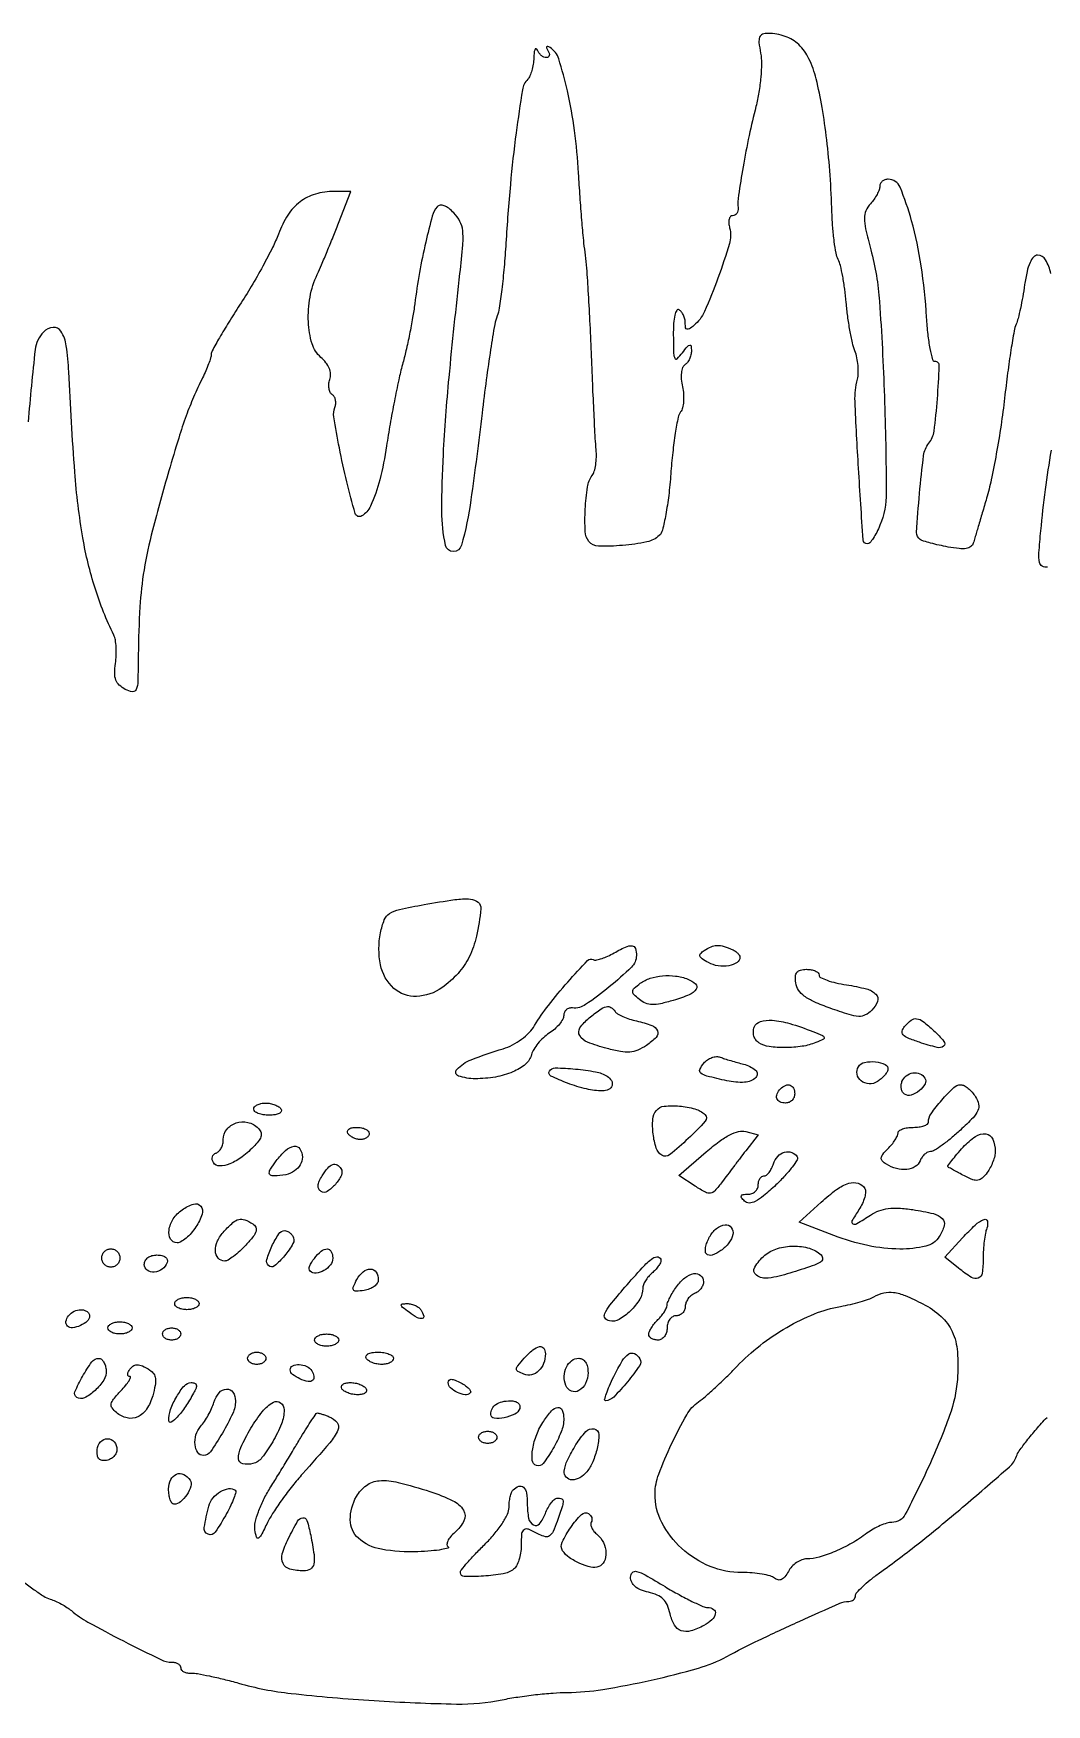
# Model space of a CAD drawing. Extents: x 0 to 1938, y 0 to 2000.
# Drawn here: x 1604.8 to 1771.4, y 571 to 846 of the extents above; entities that cross this region are included whole.
import ezdxf

# ---------------------------------------------------------------- set-up
doc = ezdxf.new("R2010")
doc.units = 0

msp = doc.modelspace()

# ---------------------------------------------------------------- linework, layer by layer
for points in [[(1772.142948, 806.485839, 0.075829), (1771.264672, 808.749154, 0.268504), (1769.967271, 809.5, 0.21482), (1769.292402, 809.196021, 0.077524), (1768.711637, 808.289231, 0.049154), (1768.22172, 806.794229, 0.019094), (1767.830936, 804.64991, -0.008639), (1767.513058, 802.672072, -0.009091), (1767.1318, 800.739873, -0.008794), (1766.743711, 799.086743, -0.039831), (1766.425133, 798.14991, 0.058769), (1766.091441, 797.03172, 0.004414), (1765.573655, 793.898507, 0.006053), (1765.032835, 790.138198, 0.004564), (1764.526354, 785.993943, -0.008877), (1763.941975, 781.532233, -0.007398), (1763.166959, 776.813319, -0.00748), (1762.328941, 772.514738, -0.020084), (1761.56513, 769.493943, -0.000049), (1760.855953, 767.099295, -0.00006), (1760.192678, 764.861423, -0.00005), (1759.634575, 762.979914, -0.000429), (1759.384767, 762.14069, -0.162242), (1758.97181, 761.552166, -0.120394), (1758.234306, 761.242416, -0.066788), (1757.056161, 761.213411, -0.019173), (1755.247055, 761.481475, -0.008631), (1753.756112, 761.78791, -0.010299), (1752.362474, 762.129795, -0.009178), (1751.203265, 762.462528, -0.064012), (1750.667636, 762.705412, -0.276422), (1750.053144, 763.891973, -0.006703), (1750.534512, 770.303849, -0.009681), (1751.207088, 776.524591, -0.138598), (1752.071399, 778.554695, 0.137888), (1752.926832, 780.5562, 0.013357), (1753.475498, 785.857104, 0.009079), (1753.791878, 791.280781, 0.426011), (1753.100945, 792, -0.343068), (1752.708917, 792.304865, -0.014624), (1752.301604, 794.129688, -0.019797), (1751.945957, 796.47062, -0.012158), (1751.703909, 799.25, 0.021269), (1750.805296, 807.769897, 0.030902), (1749.234376, 815.161971, 0.030535), (1747.323062, 820.701631, 0.303186), (1745.37868, 822, 0.083602), (1744.852161, 821.911344, 0.092916), (1744.404987, 821.655943, 0.100545), (1744.105956, 821.275496, 0.116962), (1744, 820.828741, -0.091066), (1743.89611, 820.26306, -0.031787), (1743.552099, 819.506614, -0.030324), (1743.058762, 818.70376, -0.030994), (1742.47523, 817.972629, 0.078037), (1741.715095, 816.811925, 0.107936), (1741.457635, 815.598101, 0.055336), (1741.663321, 813.841927, 0.008315), (1742.520938, 810.393889, -0.047557), (1743.944924, 801.861433, -0.009259), (1744.753641, 786.265428, -0.006548), (1745.073729, 770.418024, -0.100284), (1744.03026, 765.073053, -0.020197), (1743.485998, 763.895925, -0.028762), (1742.90274, 762.902709, -0.028273), (1742.35462, 762.174199, -0.220796), (1741.979373, 762, -0.394471), (1741.261832, 762.67042, -0.00163), (1740.500215, 774.441108, -0.004557), (1739.924953, 785.442963, -0.074865), (1740.314825, 789.095891, 0.056382), (1740.458176, 790.090572, 0.029724), (1740.422015, 791.33955, 0.029157), (1740.231461, 792.629396, 0.039609), (1739.901677, 793.75861, -0.035249), (1739.498175, 795.096833, -0.01117), (1739.083601, 797.141542, -0.011091), (1738.721884, 799.448582, -0.012114), (1738.474955, 801.702598, 0.011801), (1738.236214, 803.894538, 0.012773), (1737.899102, 806.015353, 0.012343), (1737.519701, 807.814216, 0.058574), (1737.159871, 808.801309, -0.070437), (1736.817072, 809.815532, -0.013081), (1736.504435, 811.76351, -0.01379), (1736.259551, 814.078346, -0.012197), (1736.13005, 816.5, 0.01017), (1735.825316, 822.66731, 0.01199), (1735.278547, 828.486203, 0.012918), (1734.508519, 833.815255, 0.01836), (1733.529318, 838.5, 0.050139), (1732.34274, 841.823069, 0.092412), (1730.663427, 844.138647, 0.105859), (1728.437761, 845.497433, 0.082501), (1725.638709, 845.985258, 0.081822), (1724.705231, 845.839055, 0.225492), (1724.235688, 845.390801, 0.12016), (1724.123781, 844.506305, 0.018033), (1724.392138, 842.723263, -0.049553), (1724.533814, 841.087981, -0.018894), (1724.418498, 838.801296, -0.018492), (1724.104963, 836.309103, -0.02157), (1723.618652, 833.973263, 0.010216), (1722.505451, 829.174949, 0.008398), (1721.508489, 824.011647, 0.006584), (1720.75337, 819.355445, 0.056464), (1720.68007, 817.25, -0.079519), (1720.641456, 816.772536, -0.097488), (1720.453705, 816.367188, -0.109856), (1720.147938, 816.096928, -0.126925), (1719.772258, 816, 0.223448), (1719.431716, 815.839815, 0.114948), (1719.21674, 815.408689, 0.077119), (1719.164757, 814.758094, 0.045425), (1719.293142, 813.987025, -0.137072), (1719.249941, 811.395461, -0.015341), (1717.377554, 805.741459, -0.016363), (1715.153967, 800.225577, -0.116055), (1713.426543, 797.939036, -0.023957), (1712.680411, 797.377897, -0.21757), (1712.288796, 797.311297, -0.296359), (1712.059793, 797.564853, -0.039605), (1712, 798.318538, 0.057414), (1711.92582, 798.962414, 0.050147), (1711.70625, 799.604257, 0.052865), (1711.382983, 800.149148, 0.094312), (1711, 800.5, 0.410319), (1710.592331, 800.406623, 0.085168), (1710.277869, 799.656507, 0.042671), (1710.080827, 798.27572, 0.015769), (1710.031803, 796.309017, 0.004611), (1710.079052, 793.325402, 0.114711), (1710.28383, 792.534912, 0.503267), (1710.680267, 792.472408, 0.036791), (1711.531803, 793.44113, -0.00956), (1712.363755, 794.498431, -0.171027), (1712.727774, 794.719726, -0.436863), (1712.946679, 794.564665, -0.032697), (1713, 793.750147, -0.058155), (1712.921477, 793.077314, -0.050354), (1712.689052, 792.405291, -0.052961), (1712.34683, 791.833634, -0.093262), (1711.941454, 791.463817, 0.168091), (1711.565151, 791.002409, 0.059385), (1711.365884, 790.160681, 0.048785), (1711.348184, 789.077032, 0.033773), (1711.529906, 787.86384, -0.035757), (1711.707192, 786.647371, -0.036657), (1711.707136, 785.428242, -0.039254), (1711.546346, 784.37714, -0.109649), (1711.224695, 783.709041, 0.119113), (1710.819434, 782.825414, 0.009016), (1710.358203, 780.214799, 0.012023), (1709.934451, 777.042537, 0.008852), (1709.61208, 773.511551, -0.011638), (1709.26929, 769.974663, -0.016039), (1708.78612, 766.819755, -0.012968), (1708.241116, 764.262482, -0.146991), (1707.725837, 763.378599, -0.138032), (1705.693122, 762.328679, -0.02898), (1701.693257, 761.746664, -0.025815), (1697.700013, 761.607116, -0.226497), (1696.158634, 762.37495, -0.155781), (1695.535038, 764.061915, -0.023458), (1695.542, 767.713232, -0.024908), (1695.903219, 771.364113, -0.123909), (1696.689971, 773.251282, 0.09099), (1697.029521, 773.936504, 0.031888), (1697.264725, 775.014439, 0.030414), (1697.37745, 776.25985, 0.03113), (1697.336782, 777.5, -0.010268), (1697.199015, 779.346139, -0.001226), (1696.988121, 783.4375, -0.001461), (1696.763553, 788.30259, -0.0012), (1696.551362, 793.5, 0.00276), (1696.321325, 798.73383, 0.003206), (1696.043123, 803.709375, 0.002854), (1695.756695, 807.916481, 0.019101), (1695.522607, 810, -0.013794), (1695.283886, 811.939091, -0.003077), (1694.988148, 815.2625, -0.003192), (1694.694635, 819.106248, -0.003079), (1694.446384, 823, 0.018774), (1693.777879, 830.011673, 0.022719), (1692.607611, 836.515603, 0.019636), (1691.184678, 841.806462, 0.180738), (1689.753003, 843.652652, 0.039784), (1689.36095, 843.853803, 0.352295), (1689.186921, 843.803211, 0.267191), (1689.168345, 843.593302, 0.029923), (1689.404508, 843.154508, -0.062426), (1689.606726, 842.712281, -0.13264), (1689.621829, 842.339137, -0.191612), (1689.453922, 842.094717, -0.148641), (1689.14235, 842, -0.111184), (1688.731748, 842.092448, -0.064692), (1688.30511, 842.367188, -0.05974), (1687.927857, 842.772034, -0.061896), (1687.662281, 843.25, 0.192985), (1687.466986, 843.453506, 0.415068), (1687.282867, 843.38375, 0.07919), (1687.141136, 842.858871, 0.018686), (1687.078947, 841.95, -0.031574), (1686.980259, 840.904085, -0.030799), (1686.750338, 839.87, -0.032322), (1686.43404, 838.98981, -0.091389), (1686.071139, 838.45, 0.155525), (1685.199662, 836.715392, 0.006202), (1684.167862, 829.629052, 0.010468), (1683.217809, 821.124385, 0.007309), (1682.48789, 811.5, -0.006498), (1682.192863, 807.524384, -0.008162), (1681.811598, 803.85, -0.006723), (1681.401434, 800.788069, -0.061978), (1681.044384, 799.5, 0.056602), (1680.646313, 798.121496, 0.003621), (1679.973762, 793.975, 0.005265), (1679.258511, 789.00826, 0.003893), (1678.568002, 783.5, -0.005732), (1676.729254, 769.256924, -0.032405), (1675.173579, 761.761293, -0.3344), (1673.837294, 760.732838, -0.355868), (1672.561961, 761.75, -0.053427), (1671.954926, 767.401337, -0.013284), (1672.200009, 776.713016, -0.010633), (1673.140331, 789.371874, -0.004365), (1674.93054, 806.5, 0.006699), (1675.400968, 811.213593, 0.046585), (1675.384699, 813.528729, 0.093368), (1674.933513, 815.061203, 0.074898), (1673.929787, 816.461111, 0.03677), (1673.086145, 817.209641, 0.075601), (1672.313632, 817.632981, 0.114878), (1671.670926, 817.711549, 0.190297), (1671.193625, 817.461111, 0.111718), (1670.384021, 815.939512, 0.009624), (1669.299837, 811.643625, 0.012957), (1668.272945, 806.630713, 0.012418), (1667.490655, 801.5, -0.011496), (1667.147942, 799.224132, -0.006623), (1666.636176, 796.5, -0.006614), (1666.049533, 793.776683, -0.010991), (1665.474546, 791.5, 0.013715), (1664.858701, 789.004359, 0.005276), (1664.135554, 785.508044, 0.005219), (1663.430315, 781.69669, 0.006406), (1662.854653, 778.12313, -0.025104), (1661.741263, 772.547657, -0.046653), (1660.202446, 768.204907, -0.142913), (1658.79551, 766.593246, -0.498847), (1657.70242, 767, -0.01331), (1656.300328, 772.218226, -0.011361), (1655.095278, 777.785802, -0.006633), (1654.181833, 782.887595, -0.13336), (1654.339903, 784.443388, 0.068414), (1654.48415, 785.060029, 0.073058), (1654.451537, 785.678513, 0.081305), (1654.25324, 786.204074, 0.124177), (1653.915649, 786.552132, -0.143277), (1653.578409, 786.927, -0.072283), (1653.386622, 787.539023, -0.06245), (1653.360876, 788.282373, -0.054357), (1653.514753, 789.046483, 0.091087), (1653.630181, 789.960228, 0.081545), (1653.422612, 790.893958, 0.071432), (1652.890986, 791.813702, 0.049034), (1652.055431, 792.684567, -0.144966), (1650.596303, 794.937269, -0.0608), (1649.995605, 798.53592, -0.05601), (1650.272931, 802.610733, -0.063232), (1651.454518, 806.348871, 0.007066), (1652.152884, 807.919808, 0.00273), (1653.078345, 810.116543, 0.002703), (1654.055829, 812.509099, 0.003336), (1654.939926, 814.75), (1656.970816, 820), (1654.235408, 819.985258, 0.068621), (1651.142869, 819.54183, 0.093561), (1648.632536, 818.279204, 0.087335), (1646.636385, 816.110397, 0.052597), (1645.065589, 812.976602, -0.02581), (1644.095045, 810.750598, -0.009194), (1642.489244, 807.674771, -0.009095), (1640.600128, 804.35788, -0.010604), (1638.682661, 801.279819, 0.005774), (1636.888519, 798.460774, 0.008374), (1635.375532, 795.928039, 0.004813), (1634.163809, 793.772471, 0.126287), (1634, 793.134257, -0.07529), (1633.917674, 792.59063, -0.013465), (1633.586548, 791.616038, -0.014274), (1633.131345, 790.486202, -0.012459), (1632.592502, 789.33104, 0.012786), (1631.108935, 786.145155, 0.015679), (1629.894645, 783.095077, 0.012066), (1628.65598, 779.39938, 0.004158), (1627.039145, 774, 0.006889), (1624.351899, 764.246919, 0.022629), (1622.960774, 757.714722, 0.02648), (1622.279742, 751.639436, 0.012399), (1622.011532, 743.728209, -0.004419), (1621.933489, 739.376645, -0.08374), (1621.671958, 738.04453, -0.350656), (1621.058796, 737.68087, -0.088279), (1619.87453, 738.06715, -0.0646), (1618.88374, 738.775108, -0.115274), (1618.327824, 739.602119, -0.094121), (1618.132438, 740.709783, -0.033171), (1618.260931, 742.32448, 0.026513), (1618.383277, 743.640296, 0.024795), (1618.369926, 744.991638, 0.025615), (1618.236857, 746.189037, 0.073188), (1617.983461, 746.98554, -0.036909), (1614.90023, 754.697271, -0.034311), (1612.894039, 762.968188, -0.023745), (1611.567164, 773.800195, -0.007239), (1610.577552, 790.292972, 0.024385), (1610.171333, 794.591816, 0.105715), (1609.289095, 796.981793, 0.284761), (1608.00397, 797.605257, 0.172236), (1606.425147, 796.853718, 0.170614), (1605.039697, 793.966663, 0.006671), (1603.892518, 782.067336, 0.012835)], [(1771.563269, 758.165267, -0.1837), (1770.723872, 758.306658, -0.219371), (1770.269256, 758.958962, -0.061874), (1770.186674, 760.51039, -0.006395), (1770.491468, 764.165267, -0.008583), (1771.259465, 770.923253, -0.009619), (1772.235129, 777.398095, -0.00786)], [(1603.146649, 591.256735, 0.015803), (1604.897511, 589.906613, 0.015583), (1606.472952, 588.842351, 0.066961), (1607.5, 588.372282, -0.030504), (1608.375028, 588.046413, -0.01929), (1609.353125, 587.566602, -0.019362), (1610.281143, 587.018666, -0.033496), (1611, 586.484513, 0.050664), (1613.724238, 584.601621, 0.007654), (1619.586556, 581.488108, 0.004882), (1625.70315, 578.433614, 0.113834), (1627.583053, 578, -0.064365), (1628.124774, 577.929974, -0.082078), (1628.583772, 577.724506, -0.098738), (1628.890844, 577.419806, -0.149202), (1629, 577.062149, 0.183806), (1629.134276, 576.709222, 0.095333), (1629.514062, 576.418346, 0.073373), (1630.080367, 576.232549, 0.0517), (1630.75, 576.187462, -0.052861), (1631.76929, 576.116459, -0.008294), (1633.748438, 575.732222, -0.00914), (1636.07453, 575.195861, -0.007861), (1638.5, 574.549012, 0.041589), (1647.134912, 572.859538, 0.011772), (1660.79279, 571.674591, 0.01097), (1674.356816, 571.11732, 0.055759), (1681.872941, 571.812883, -0.013634), (1684.433453, 572.269345, -0.009132), (1687.383145, 572.657642, -0.009199), (1690.256763, 572.929215, -0.017863), (1692.560195, 573.021642, 0.039101), (1698.410595, 573.505659, 0.015101), (1706.409496, 575.051539, 0.01446), (1714.148887, 577.027947, 0.053588), (1718.809454, 578.922042, -0.011263), (1724.075421, 581.600738, -0.005931), (1730.727895, 584.70161, -0.002327), (1737.420583, 587.687688, -0.104127), (1738.903999, 588, 0.083864), (1739.322557, 588.070701, 0.093027), (1739.67805, 588.274334, 0.100522), (1739.915777, 588.57768, 0.116609), (1740, 588.933903, -0.187434), (1740.197022, 589.441016, -0.017308), (1741.157977, 590.420701, -0.020437), (1742.432031, 591.53716, -0.014599), (1743.94205, 592.683903, 0.013307), (1750.51936, 597.652113, 0.007978), (1758.074431, 603.881095, 0.003334), (1765.333305, 610.147023, 0.133822), (1766.485158, 611.882498, -0.075881), (1766.940559, 612.776001, -0.010767), (1768.182379, 614.428782, -0.012055), (1769.752278, 616.330891, -0.010007), (1771.510493, 618.279313, 0.007981)]]:
    msp.add_lwpolyline(points, format="xyb")
for points in [[(1678.358943, 701.961685, -0.030329), (1677.646232, 697.454946, -0.060127), (1676.449579, 694.045981, -0.069145), (1674.610531, 691.333318, -0.054598), (1671.960174, 688.971641, -0.14504), (1667.784943, 687.538232, -0.195866), (1664.065687, 688.871481, -0.161899), (1661.858876, 692.736993, -0.099707), (1661.864301, 698.025497, -0.043573), (1662.482276, 700.120245, -0.157205), (1663.352612, 701.183787, -0.090315), (1664.95751, 701.849077, -0.009109), (1669.033918, 702.65258, -0.008546), (1674.074286, 703.462404, -0.054095), (1676.667224, 703.550934, -0.159606), (1677.926529, 703.032557, -0.244706)], [(1703.962144, 694.25, -0.196933), (1703.137898, 692.356263, -0.021255), (1699.502572, 689.110243, -0.022059), (1695.599698, 686.190587, -0.175148), (1693.45144, 685.638889, 0.094128), (1692.897519, 685.587615, 0.105835), (1692.426361, 685.335765, 0.109848), (1692.111782, 684.922129, 0.108266), (1692, 684.411942, -0.128141), (1691.83493, 683.778423, -0.043698), (1691.296308, 682.986244, -0.04003), (1690.521128, 682.177938, -0.036581), (1689.604453, 681.476483, 0.041019), (1688.650215, 680.732784, 0.033975), (1687.763466, 679.797654, 0.035246), (1687.066306, 678.82207, 0.073688), (1686.701221, 677.965471, -0.155676), (1685.704674, 676.392261, -0.073359), (1683.633115, 675.119848, -0.059344), (1680.775123, 674.280003, -0.04184), (1677.4349, 674, -0.080326), (1674.697858, 674.442568, -0.546491), (1674.421346, 675.525979, -0.113233), (1676.781066, 677.122706, -0.018455), (1682.039085, 678.938272, 0.046607), (1683.557009, 679.559948, 0.038571), (1685.038907, 680.486894, 0.039556), (1686.314765, 681.594987, 0.059905), (1687.21161, 682.757944, -0.030953), (1689.474097, 686.071139, -0.016434), (1692.65361, 689.893154, -0.007512), (1695.936451, 693.475659, -0.355867), (1696.84655, 693.594837, 0.183002), (1697.259423, 693.514759, 0.030823), (1698.056463, 693.703104, 0.03022), (1699.010397, 694.055753, 0.022758), (1700.012549, 694.552301, -0.01508), (1702.186206, 695.671185, -0.131146), (1703.245308, 695.868743, -0.307621), (1703.796561, 695.429079, -0.08075)], [(1719.418213, 695.393011, -0.040412), (1720.023499, 695.102721, -0.048552), (1720.53535, 694.733431, -0.055768), (1720.888479, 694.344626, -0.157772), (1721, 694, -0.255104), (1720.514805, 693.110911, -0.100996), (1719.173997, 692.590274, -0.079624), (1717.417456, 692.57243, -0.085871), (1715.792458, 693.111073, -0.022564), (1714.761779, 693.724022, -0.166416), (1714.416243, 694.169838, -0.279712), (1714.50967, 694.595739, -0.061281), (1715.1149, 695.092174, -0.032379), (1716.247111, 695.710436, -0.091576), (1717.115727, 695.934487, -0.084427), (1718.047799, 695.84223, -0.024829)], [(1712.418213, 690.393011, -0.097739), (1713.687312, 689.59511, -0.368686), (1713.781049, 688.732364, -0.146614), (1712.659818, 687.82303, -0.024798), (1710.031732, 686.891361, -0.01753), (1707.917901, 686.337989, -0.062357), (1706.527162, 686.20346, -0.09245), (1705.454056, 686.434987, -0.074098), (1704.441433, 687.048607, -0.025617), (1703.539469, 687.878731, -0.212027), (1703.349081, 688.387996, -0.199869), (1703.593973, 688.889006, -0.022564), (1704.60083, 689.697387, -0.080068), (1706.228909, 690.527627, -0.055815), (1708.25374, 690.938641, -0.053755), (1710.407156, 690.898461, -0.060159)], [(1734, 691.061273, 0.284648), (1734.250085, 690.657578, 0.029449), (1735.325487, 690.199528, 0.029628), (1736.783129, 689.773199, 0.019116), (1738.512297, 689.445885, -0.025068), (1741.802044, 688.782527, -0.135466), (1743.370579, 687.887785, -0.291749), (1743.624599, 686.726611, -0.108681), (1742.683805, 685.255234, -0.080815), (1741.617378, 684.48725, -0.129304), (1740.525196, 684.259412, -0.064414), (1738.957524, 684.544961, -0.008911), (1735.815481, 685.609421, -0.01737), (1733.204672, 686.649799, -0.055232), (1731.58076, 687.588867, -0.08686), (1730.630231, 688.583225, -0.112468), (1730.180449, 689.758226, -0.046887), (1730.128087, 690.850908, -0.155484), (1730.374791, 691.517797, -0.170004), (1730.944487, 691.883912, -0.058668), (1731.930449, 692, -0.043414), (1732.722714, 691.931079, -0.063155), (1733.392069, 691.724249, -0.082821), (1733.845221, 691.420117, -0.206469)], [(1700.452451, 685.076937, 0.122631), (1700.860753, 684.678493, 0.027721), (1701.729868, 684.232948, 0.027117), (1702.818483, 683.818135, 0.023413), (1704, 683.5, -0.033683), (1706.491327, 682.77404, -0.212549), (1707.41836, 681.875579, -0.295095), (1707.211105, 680.807808, -0.056344), (1705.614576, 679.483116, -0.045267), (1704.169721, 678.713249, -0.08008), (1702.860744, 678.393922, -0.064708), (1701.334092, 678.469975, -0.021008), (1699.124933, 678.966359, -0.0256), (1695.899469, 680.014603, -0.170277), (1694.628767, 681.090847, -0.291616), (1694.675203, 682.353922, -0.068044), (1696.173717, 683.994668, -0.017084), (1697.921848, 685.35317, -0.094964), (1698.993983, 685.854125, -0.198349), (1699.776507, 685.740761, -0.12102)], [(1733, 681.762464, -0.0073), (1734.583532, 681.113142, -0.22794), (1734.8548, 680.803126, -0.363977), (1734.716201, 680.498935, -0.014053), (1733.5, 679.960152, -0.059868), (1731.223578, 679.331788, -0.036231), (1728.432213, 679.115581, -0.036048), (1725.797007, 679.292916, -0.106706), (1724.104283, 679.914388, -0.094914), (1723.602423, 680.385429, -0.085953), (1723.288644, 681.024654, -0.082992), (1723.201434, 681.75262, -0.08018), (1723.353457, 682.478712, -0.233829), (1724.361138, 683.408066, -0.090166), (1726.304928, 683.614359, -0.054242), (1729.171738, 683.085308, -0.020921)], [(1752.877554, 681.899449, -0.029277), (1754.556049, 680.141336, -0.421082), (1754.483327, 679.364968, -0.237054), (1753.442534, 679.137913, -0.017014), (1750.521408, 679.992935, -0.015682), (1748.642813, 680.678965, -0.10909), (1747.839592, 681.227086, -0.257638), (1747.6857, 681.828896, -0.110134), (1748.076851, 682.592599, -0.054993), (1749.160766, 683.639853, -0.203157), (1750.06158, 683.877043, -0.133063), (1751.107105, 683.425151, -0.019374)], [(1721.592901, 676.387327, -0.110183), (1723.554152, 675.402436, -0.444873), (1723.611812, 674.220978, -0.185864), (1721.764271, 673.407274, -0.066504), (1718.846452, 673.65731, -0.005894), (1715.550977, 674.429216, -0.102897), (1714.563893, 674.90232, -0.34674), (1714.405292, 675.52025, -0.069218), (1715.04759, 676.557342, -0.067688), (1715.641245, 677.10257, -0.064825), (1716.367383, 677.479005, -0.069708), (1717.110396, 677.637065, -0.109642), (1717.753115, 677.541244, 0.013413), (1718.468846, 677.2884, 0.005207), (1719.472035, 676.9755, 0.00515), (1720.56634, 676.658895, 0.006356)], [(1745.327221, 675.5, -0.098547), (1745.153039, 675.047634, -0.03816), (1744.749972, 674.506602, -0.035925), (1744.210501, 673.970356, -0.036975), (1743.604744, 673.522476, -0.153068), (1742.247358, 673.16288, -0.156225), (1740.940277, 673.647056, -0.177612), (1740.263567, 674.739638, -0.191427), (1740.481492, 675.970053, -0.206161), (1741.50735, 676.687956, -0.07531), (1743.314654, 676.784983, -0.087438), (1744.889274, 676.347271, -0.335923)], [(1699.154618, 674.404441, -0.122729), (1699.857468, 673.683921, -0.214625), (1699.943986, 672.870107, -0.203605), (1699.387663, 672.234065, -0.113088), (1698.36602, 672, -0.059084), (1695.760622, 672.308954, -0.030455), (1692.616304, 673.271122, -0.024428), (1689.892562, 674.444249, -0.443228), (1689.658341, 675.256201, -0.265737), (1690.618388, 675.77788, -0.016936), (1693.935422, 675.593312, -0.023331), (1697.249199, 675.139472, -0.092969)], [(1751.429973, 674.113307, -0.273656), (1751.448739, 673.143215, -0.095886), (1750.507844, 672.039824, -0.089477), (1749.169283, 671.317139, -0.221035), (1748.087479, 671.445935, -0.121994), (1747.748018, 671.792922, -0.081488), (1747.54661, 672.313696, -0.073672), (1747.510318, 672.924636, -0.069778), (1747.650663, 673.532025, -0.136235), (1748.349383, 674.475967, -0.12824), (1749.450849, 674.951686, -0.135562), (1750.597462, 674.817067, -0.159039)], [(1730, 671.5, -0.099038), (1729.885486, 670.927543, -0.097945), (1729.559375, 670.440625, -0.097945), (1729.072457, 670.114514, -0.099038), (1728.5, 670, -0.103678), (1727.569797, 670.19498, -0.206496), (1727.066255, 670.735179, -0.193059), (1727.095775, 671.503522, -0.091649), (1727.666667, 672.333333, -0.091649), (1728.496478, 672.904225, -0.193059), (1729.264821, 672.933745, -0.206496), (1729.80502, 672.430203, -0.103678)], [(1759.759497, 671.013498, -0.083739), (1760.260284, 669.799204, -0.164969), (1760.154267, 668.772784, -0.085564), (1759.340273, 667.584577, -0.012618), (1757.250044, 665.540556, -0.013694), (1755.730407, 664.20342, -0.01787), (1754.265816, 663.070309, -0.015601), (1753.001092, 662.220675, -0.13498), (1752.356989, 662.027058, 0.112239), (1751.877114, 661.90595, 0.064011), (1751.380653, 661.567323, 0.058955), (1750.943621, 661.075596, 0.060673), (1750.638374, 660.5, -0.16765), (1749.828435, 659.535707, -0.109601), (1748.437565, 659.072263, -0.090618), (1746.740027, 659.203981, -0.076691), (1745.087821, 659.924562, -0.056778), (1744.412533, 660.468165, -0.222852), (1744.238295, 660.959099, -0.150083), (1744.481475, 661.541671, -0.023009), (1745.337821, 662.480678, 0.025464), (1745.974026, 663.18521, 0.02829), (1746.511735, 663.92736, 0.029314), (1746.892496, 664.605167, 0.11379), (1747, 665.071429, -0.238188), (1747.179809, 665.427466, -0.070073), (1747.734375, 665.727232, -0.053641), (1748.542488, 665.93225, -0.035334), (1749.5, 666, 0.032862), (1750.457645, 666.063008, 0.050482), (1751.265625, 666.254135, 0.065269), (1751.823476, 666.532965, 0.249208), (1752, 666.865141, -0.155028), (1752.43698, 668.240624, -0.025076), (1754.192355, 670.47755, -0.023603), (1756.151715, 672.527949, -0.192553), (1757.332033, 673, -0.125753), (1757.874732, 672.861315, -0.046394), (1758.534686, 672.416465, -0.042326), (1759.197107, 671.773586, -0.0394)], [(1645.5, 669, -0.253782), (1645.521766, 668.615199, -0.1651), (1645.205217, 668.287316, -0.083483), (1644.520664, 668.068671, -0.035659), (1643.559017, 668, -0.037227), (1642.579009, 668.073066, -0.055981), (1641.751711, 668.29375, -0.073461), (1641.186221, 668.616918, -0.230178), (1641, 669, -0.186414), (1641.147465, 669.381787, -0.089706), (1641.570164, 669.70625, -0.069539), (1642.198222, 669.926216, -0.049547), (1642.940983, 670, -0.046881), (1643.729296, 669.925923, -0.046318), (1644.49335, 669.70625, -0.050262), (1645.123976, 669.383556, -0.111412)], [(1715.239684, 668.104963, -0.411036), (1715.288192, 667.010267, -0.020013), (1712.487234, 664.154486, -0.019818), (1709.428845, 661.496663, -0.317403), (1708.133638, 661.417407, -0.178381), (1707.222657, 662.581135, -0.047947), (1706.713001, 664.911611, -0.04821), (1706.65717, 667.324343, -0.155704), (1707.248, 668.794458, -0.197781), (1708.534298, 669.479247, -0.04622), (1711.028232, 669.494988, -0.04717), (1713.592731, 669.027444, -0.118536)], [(1641.723706, 665.876294, -0.092751), (1642.153211, 665.249059, -0.152454), (1642.225048, 664.615324, -0.109394), (1641.917216, 663.902436, -0.035074), (1641.173706, 663.011904, -0.039264), (1639.098958, 661.168123, -0.063571), (1637.054496, 659.994653, -0.093266), (1635.388007, 659.642768, -0.265841), (1634.383637, 660.188279, -0.088744), (1634.191651, 660.673806, -0.117977), (1634.208368, 661.146573, -0.128628), (1634.43203, 661.531773, -0.117317), (1634.822949, 661.774316, 0.122672), (1635.27321, 662.060306, 0.068692), (1635.654241, 662.589955, 0.061917), (1635.912278, 663.269744, 0.059848), (1636, 664, -0.168792), (1636.578057, 665.663552, -0.147343), (1638.095305, 666.722525, -0.136721), (1640.038832, 666.810071, -0.140579)], [(1660, 665, -0.142666), (1659.888931, 664.61866, -0.09965), (1659.576711, 664.29375, -0.08433), (1659.109818, 664.074854, -0.067639), (1658.559017, 664, -0.061875), (1657.961978, 664.074167, -0.051278), (1657.359775, 664.29375, -0.053305), (1656.842344, 664.617164, -0.08825), (1656.5, 665, -0.202618), (1656.441401, 665.378123, -0.181468), (1656.66835, 665.70625, -0.104212), (1657.195401, 665.928459, -0.047867), (1657.940983, 666, -0.0466), (1658.729059, 665.926392, -0.066561), (1659.395164, 665.70625, -0.086673), (1659.844577, 665.381985, -0.195654)], [(1649, 661.106989, -0.130561), (1648.664852, 659.845374, -0.115586), (1647.736721, 658.84801, -0.092178), (1646.263467, 658.212323, -0.055937), (1644.371528, 658, -0.101265), (1643.735709, 658.130107, -0.337147), (1643.538066, 658.477911, -0.111973), (1643.783486, 659.13667, -0.01238), (1644.703315, 660.468575, -0.049091), (1646.250497, 662.206993, -0.150606), (1647.656601, 662.880104, -0.295596), (1648.608495, 662.446631, -0.143129)], [(1721.940201, 662.137782, 0.001025), (1721.031715, 660.949961, 0.00064), (1719.972351, 659.55527, 0.000642), (1718.931994, 658.178286, 0.001169), (1718.086221, 657.050373, -0.02028), (1716.883457, 655.567952, -0.174337), (1716.148044, 655.162929, -0.167678), (1715.308378, 655.310571, -0.018432), (1713.609687, 656.336173), (1710.96109, 658.071601), (1715.444182, 661.95169, -0.0179), (1717.585275, 663.674715, -0.041491), (1719.332426, 664.767401, -0.057881), (1720.773006, 665.310176, -0.125775), (1721.94676, 665.303672), (1723.966246, 664.775564)], [(1763, 662.068685, -0.060641), (1762.905486, 661.292257, -0.030079), (1762.609558, 660.343685, -0.029329), (1762.179693, 659.384153, -0.037905), (1761.670835, 658.564518, -0.044688), (1760.857157, 657.638079, -0.154636), (1760.148333, 657.292218, -0.129859), (1759.293371, 657.387651, -0.027791), (1757.920835, 658.008843, -0.002318), (1756.973833, 658.508145, -0.003236), (1756.131929, 658.964058, -0.001965), (1755.427566, 659.355019, -0.042061), (1755.230413, 659.488375, -0.399019), (1755.206475, 659.667725, -0.006804), (1755.853584, 660.536415, -0.013177), (1756.687809, 661.567595, -0.00788), (1757.730413, 662.750795, -0.057147), (1759.748002, 664.515193, -0.185357), (1761.44632, 664.926891, -0.264169), (1762.584988, 664.069747, -0.102606)], [(1655.352307, 659.238972, -0.253116), (1655.415884, 658.139412, -0.068292), (1654.43396, 656.622323, -0.07042), (1653.106004, 655.459063, -0.2909), (1652.087014, 655.446223, -0.138218), (1651.708444, 655.858727, -0.134466), (1651.59584, 656.412787, -0.088679), (1651.775291, 657.134453, -0.034422), (1652.261025, 658.04636, -0.035959), (1653.181971, 659.309106, -0.1258), (1653.996487, 659.88874, -0.220244), (1654.71575, 659.841661, -0.130304)], [(1730.397888, 661.16522, -0.284764), (1730.397229, 660.645621, -0.022537), (1729.582472, 659.457694, -0.025233), (1728.399327, 658.043561, -0.016288), (1726.897515, 656.52461, -0.014055), (1724.883739, 654.721031, -0.056376), (1723.511515, 653.802946, -0.114431), (1722.513226, 653.548949, -0.204447), (1721.74061, 653.85939, -0.035641), (1721.253402, 654.42149, -0.28184), (1721.222608, 654.75, -0.25353), (1721.506133, 654.951658, -0.030419), (1722.3, 655, 0.086974), (1722.949123, 655.113775, 0.094267), (1723.500625, 655.440625, 0.100188), (1723.869518, 655.927792, 0.112571), (1724, 656.5, -0.060283), (1724.069412, 657.073619, -0.079016), (1724.273955, 657.559375, -0.097128), (1724.576906, 657.884635, -0.15811), (1724.932612, 658, 0.170109), (1725.335507, 658.141156, 0.058089), (1725.777735, 658.5875, 0.0497), (1726.188321, 659.234602, 0.039709), (1726.5, 660, -0.11056), (1727.21092, 661.220167, -0.133925), (1728.33179, 661.917826, -0.159736), (1729.505724, 661.886926, -0.170141)], [(1741.527179, 655.956024, -0.159013), (1741.665495, 655.386346, -0.047931), (1741.510143, 654.497259, -0.042663), (1741.131516, 653.472899, -0.035194), (1740.563143, 652.456024, 0.014496), (1739.418336, 650.593185, 0.440029), (1739.566638, 650.125397, 0.249797), (1740.231543, 650.1619, 0.008905), (1742.468445, 651.571281, -0.056007), (1743.855838, 652.272792, -0.057596), (1745.351333, 652.640636, -0.046837), (1747.140012, 652.698806, -0.021942), (1749.445558, 652.455893, -0.019844), (1752.831562, 651.809848, -0.142166), (1754.26938, 651.004355, -0.26615), (1754.576153, 649.839272, -0.074002), (1753.79333, 648.040677, -0.198546), (1751.556871, 646.442175, -0.059335), (1747.304724, 645.972415, -0.050095), (1742.008484, 646.549893, -0.039213), (1736.460308, 648.188024), (1730.742647, 650.376048), (1734.356638, 653.688024, -0.027354), (1736.898034, 655.773274, -0.081704), (1738.897639, 656.787454, -0.148827), (1740.413978, 656.803912, -0.185223)], [(1631.478088, 649.606902, -0.034166), (1630.722283, 648.609266, -0.038479), (1629.864896, 647.765777, -0.041915), (1629.034338, 647.177179, -0.13398), (1628.38499, 647, -0.271293), (1627.329866, 647.617979, -0.166943), (1627.064102, 649.076031, -0.106477), (1627.773481, 650.945354, -0.096531), (1629.209271, 652.434025, -0.074334), (1631.118125, 653.385994, -0.311733), (1632.282091, 653.038461, -0.258441), (1632.511609, 651.705068, -0.061248)], [(1640.832178, 650.124881, -0.136565), (1641.335701, 649.567145, -0.195562), (1641.38613, 648.910594, -0.091804), (1640.909172, 648.022145, -0.017909), (1639.717508, 646.640194, -0.019325), (1638.705311, 645.629324, -0.024105), (1637.687346, 644.775557, -0.023455), (1636.785811, 644.155077, -0.139875), (1636.242318, 644, -0.214445), (1635.167173, 644.483347, -0.176618), (1634.700874, 645.663871, -0.116272), (1635.041343, 647.301763, -0.078553), (1636.112433, 648.890308, -0.022482), (1637.570792, 650.320982, -0.119315), (1638.548242, 650.846558, -0.157938), (1639.513789, 650.791032, -0.048602)], [(1647.435623, 648.104164, -0.273641), (1647.459098, 646.892402, -0.044207), (1646.064821, 644.868283, -0.047145), (1644.401174, 643.205867, -0.386248), (1643.417906, 643.251507, -0.276787), (1643.161449, 644.267871, -0.036288), (1643.991659, 646.437706, -0.036519), (1645.133917, 648.47511, -0.251833), (1646.109963, 649, -0.096246), (1646.446021, 648.934706, -0.052667), (1646.817827, 648.736848, -0.049755), (1647.166577, 648.446834, -0.056081)], [(1719.823324, 648.357183, -0.1205), (1719.189799, 646.990879, -0.067506), (1717.85751, 645.719581, -0.075929), (1716.415561, 644.976928, -0.284696), (1715.466943, 645.199723, -0.191096), (1715.300928, 645.584045, -0.051974), (1715.350608, 646.256602, -0.044734), (1715.573025, 647.069745, -0.033761), (1715.954163, 647.914354, -0.095884), (1717.111794, 649.338362, -0.146811), (1718.563168, 649.961415, -0.268222), (1719.560169, 649.527907, -0.210756)], [(1761.606989, 649.418213, 0.046719), (1761.372828, 648.582016, 0.014716), (1761.178303, 647.296975, 0.014556), (1761.044597, 645.842917, 0.015647), (1761, 644.418213, -0.033252), (1760.840339, 642.020056, -0.271942), (1760.190688, 641.189867, -0.241279), (1759.079014, 641.298884, -0.027356), (1756.965704, 642.826688), (1754.70984, 644.653376), (1757.60492, 647.807756, -0.019334), (1759.709975, 649.930457, -0.092344), (1761.143814, 650.842929, -0.470953), (1761.704457, 650.538319, -0.140723)], [(1734.337132, 645.007515, -0.22369), (1734.59002, 644.373339, -0.249967), (1734.248614, 643.817224, -0.051923), (1732.879206, 643.194876, -0.004473), (1729.21997, 642.00712, -0.039545), (1725.660562, 641.189208, -0.193474), (1723.69142, 641.661513, -0.392109), (1723.415686, 642.982401, -0.083059), (1725.089919, 644.94086, -0.102262), (1727.168849, 646.060243, -0.070844), (1729.81759, 646.45693, -0.072234), (1732.414121, 646.098936, -0.118042)], [(1619, 644.5, -0.099038), (1618.885486, 643.927543, -0.097945), (1618.559375, 643.440625, -0.097945), (1618.072457, 643.114514, -0.099038), (1617.5, 643, -0.099038), (1616.927543, 643.114514, -0.097945), (1616.440625, 643.440625, -0.097945), (1616.114514, 643.927543, -0.099038), (1616, 644.5, -0.099038), (1616.114514, 645.072457, -0.097945), (1616.440625, 645.559375, -0.097945), (1616.927543, 645.885486, -0.099038), (1617.5, 646, -0.099038), (1618.072457, 645.885486, -0.097945), (1618.559375, 645.559375, -0.097945), (1618.885486, 645.072457, -0.099038)], [(1626.750467, 643.75, -0.158083), (1625.960832, 642.678258, -0.13487), (1624.638975, 642.189563, -0.175333), (1623.484986, 642.49796, -0.245384), (1623, 643.426676, -0.12024), (1623.15323, 644.054646, -0.111791), (1623.58104, 644.561201, -0.09567), (1624.248452, 644.888599, -0.066422), (1625.083333, 645, -0.053387), (1625.889009, 644.91373, -0.107922), (1626.466685, 644.649944, -0.156475), (1626.754141, 644.244726, -0.158297)], [(1654, 644.468615, -0.167027), (1653.617943, 643.356827, -0.097194), (1652.541207, 642.421904, -0.105651), (1651.266698, 642.012634, -0.225089), (1650.314371, 642.352295, -0.314465), (1650.17762, 643.121028, -0.055749), (1650.978628, 644.443234, -0.053743), (1652.11743, 645.63316, -0.1768), (1653.122445, 646, -0.170139), (1653.457257, 645.882675, -0.094361), (1653.742218, 645.550156, -0.07493), (1653.934944, 645.054418, -0.055357)], [(1708, 644.122445, -0.117955), (1707.899069, 643.700558, -0.036411), (1707.559375, 643.136985, -0.034151), (1707.074049, 642.54111, -0.031583), (1706.5, 642, 0.044624), (1705.926066, 641.430053, 0.040353), (1705.440625, 640.748683, 0.042692), (1705.106877, 640.063095, 0.092186), (1705, 639.488339, -0.137895), (1704.502104, 637.717318, -0.062597), (1702.988257, 635.818831, -0.063629), (1701.110028, 634.404204, -0.179051), (1699.512881, 634.139745, -0.199643), (1698.809861, 634.604734, -0.26169), (1698.749135, 635.358087, -0.062853), (1699.610239, 636.740743, -0.00657), (1702.062684, 639.677998, -0.008491), (1704.922682, 642.900895, -0.04639), (1706.649064, 644.462398, -0.208832), (1707.541693, 644.672186, -0.362165)], [(1661.5, 640.916667, -0.151167), (1661.324847, 640.350571, -0.081939), (1660.816189, 639.81928, -0.069006), (1660.06238, 639.401728, -0.056896), (1659.172133, 639.170245, -0.019297), (1657.82686, 639.032373, -0.270284), (1657.408653, 639.241877, -0.255238), (1657.37097, 639.720164, -0.017556), (1657.989837, 640.98101, -0.092631), (1659.009705, 642.252215, -0.184103), (1660.206838, 642.683513, -0.249837), (1661.130922, 642.169068, -0.144281)], [(1715, 640.606989, -0.096313), (1714.888097, 640.031441, -0.06686), (1714.559375, 639.454091, -0.064359), (1714.073431, 638.962529, -0.074185), (1713.5, 638.638374, 0.081035), (1712.926585, 638.303843, 0.065663), (1712.440625, 637.782009, 0.06652), (1712.112085, 637.159833, 0.088478), (1712, 636.531385, -0.096942), (1711.885603, 635.946902, -0.097427), (1711.559375, 635.449844, -0.098422), (1711.072412, 635.117025, -0.101174), (1710.5, 635, 0.130775), (1709.924246, 634.846791, 0.10214), (1709.4375, 634.416667, 0.08892), (1709.111864, 633.769411, 0.072314), (1709, 633, -0.072314), (1708.888136, 632.230589, -0.08892), (1708.5625, 631.583333, -0.10214), (1708.075754, 631.153209, -0.130775), (1707.5, 631, -0.06001), (1706.926372, 631.069096, -0.078801), (1706.440625, 631.272768, -0.097), (1706.115347, 631.574402, -0.158739), (1706, 631.928571, -0.107367), (1706.099399, 632.386131, -0.031377), (1706.440625, 633.025, -0.029953), (1706.925916, 633.71466, -0.028089), (1707.5, 634.357143, 0.025783), (1708.074125, 634.993742, 0.028501), (1708.559375, 635.665889, 0.029583), (1708.902669, 636.280822, 0.112981), (1709, 636.706065, -0.099193), (1709.092547, 637.167972, -0.018407), (1709.457282, 637.958478, -0.019088), (1709.960747, 638.864345, -0.016394), (1710.556704, 639.777494, -0.071115), (1711.926069, 641.23858, -0.123431), (1713.428795, 641.92809, -0.225208), (1714.520677, 641.639421, -0.220814)], [(1632, 637, -0.191087), (1631.848523, 636.618118, -0.088204), (1631.4125, 636.29375, -0.068025), (1630.765418, 636.073693, -0.048028), (1630, 636, -0.048028), (1629.234582, 636.073693, -0.068025), (1628.5875, 636.29375, -0.088204), (1628.151477, 636.618118, -0.191087), (1628, 637, -0.191087), (1628.151477, 637.381882, -0.088204), (1628.5875, 637.70625, -0.068025), (1629.234582, 637.926307, -0.048028), (1630, 638, -0.048028), (1630.765418, 637.926307, -0.068025), (1631.4125, 637.70625, -0.088204), (1631.848523, 637.381882, -0.191087)], [(1751.080131, 636.95912, -0.065713), (1754.072634, 634.898718, -0.102607), (1755.914487, 632.383582, -0.08833), (1756.767574, 629.061777, -0.038685), (1756.757755, 624.5, -0.066351), (1755.489695, 618.608256, -0.021293), (1752.104735, 610.304592, -0.013502), (1748.185177, 602.326626, -0.278679), (1745.989824, 601, 0.074263), (1745.163833, 600.876639, 0.028671), (1744.074446, 600.474241, 0.027619), (1742.924274, 599.895212, 0.030561), (1741.884859, 599.210182, -0.031638), (1739.404, 597.582809, -0.02878), (1736.659578, 596.223897, -0.030082), (1734.040157, 595.291194, -0.070599), (1731.988131, 595, 0.092555), (1731.172745, 594.847761, 0.057582), (1730.309139, 594.393534, 0.055186), (1729.530589, 593.725021, 0.065001), (1728.965445, 592.935433, -0.041196), (1728.401856, 592.063358, -0.1155), (1727.842125, 591.606333, -0.168201), (1727.271812, 591.536718, -0.116653), (1726.680261, 591.818159, 0.102962), (1725.962595, 592.18373, 0.023474), (1724.624313, 592.481577, 0.023327), (1723.018325, 592.68404, 0.02084), (1721.338675, 592.746362, -0.098577), (1716.097922, 593.764768, -0.087158), (1711.386207, 596.734078, -0.090981), (1708.125236, 600.995929, -0.121844), (1707.023735, 605.717881, -0.086709), (1707.625902, 608.912579, -0.020536), (1709.747243, 613.925048, -0.019284), (1712.244642, 618.722268, -0.110758), (1714.162953, 620.82669, 0.025801), (1715.312892, 621.723971, 0.007769), (1716.966636, 623.203137, 0.007763), (1718.772987, 624.922724, 0.008357), (1720.480463, 626.656485, -0.036976), (1724.305426, 630.119897, -0.034183), (1728.696761, 633.082933, -0.035465), (1733.246884, 635.305278, -0.051373), (1737.541077, 636.54372, 0.012449), (1739.166754, 636.878376, 0.01236), (1740.777691, 637.294239, 0.012295), (1742.166928, 637.726936, 0.046196), (1743, 638.097819, -0.067187), (1744.674662, 638.760898, -0.096004), (1746.266561, 638.84282, -0.065574), (1748.190427, 638.308378, -0.017457)], [(1614, 634.968615, -0.213422), (1613.621817, 634.122972, -0.075769), (1612.486858, 633.381846, -0.076784), (1611.197884, 633.019605, -0.230479), (1610.356736, 633.30993, -0.242984), (1610.115307, 634.067091, -0.130219), (1610.532249, 634.983357, -0.102648), (1611.459491, 635.733481, -0.119467), (1612.559017, 636, -0.069866), (1613.109745, 635.922668, -0.085761), (1613.576711, 635.697031, -0.100101), (1613.888923, 635.361922, -0.138501)], [(1668.541119, 635.933469, -0.066787), (1668.982762, 634.945034, -0.447219), (1668.732145, 634.540143, -0.177033), (1667.937614, 634.680598, -0.026498), (1666.557298, 635.581761, -0.009468), (1665.502711, 636.383973, -0.173737), (1665.283432, 636.735667, -0.440416), (1665.434549, 636.949037, -0.031223), (1666.249853, 637, -0.058559), (1666.923053, 636.920885, -0.050463), (1667.596159, 636.686706, -0.05301), (1668.169362, 636.341887, -0.092697)], [(1621, 633, -0.191087), (1620.848523, 632.618118, -0.088204), (1620.4125, 632.29375, -0.068025), (1619.765418, 632.073693, -0.048028), (1619, 632, -0.048028), (1618.234582, 632.073693, -0.068025), (1617.5875, 632.29375, -0.088204), (1617.151477, 632.618118, -0.191087), (1617, 633, -0.191087), (1617.151477, 633.381882, -0.088204), (1617.5875, 633.70625, -0.068025), (1618.234582, 633.926307, -0.048028), (1619, 634, -0.048028), (1619.765418, 633.926307, -0.068025), (1620.4125, 633.70625, -0.088204), (1620.848523, 633.381882, -0.191087)], [(1629, 632, -0.148195), (1628.884432, 631.618646, -0.098894), (1628.559375, 631.29375, -0.082425), (1628.073457, 631.074694, -0.064853), (1627.5, 631, -0.064853), (1626.926543, 631.074694, -0.082425), (1626.440625, 631.29375, -0.098894), (1626.115568, 631.618646, -0.148195), (1626, 632, -0.148195), (1626.115568, 632.381354, -0.098894), (1626.440625, 632.70625, -0.082425), (1626.926543, 632.925306, -0.064853), (1627.5, 633, -0.064853), (1628.073457, 632.925306, -0.082425), (1628.559375, 632.70625, -0.098894), (1628.884432, 632.381354, -0.148195)], [(1655, 631, -0.191087), (1654.848523, 630.618118, -0.088204), (1654.4125, 630.29375, -0.068025), (1653.765418, 630.073693, -0.048028), (1653, 630, -0.048028), (1652.234582, 630.073693, -0.068025), (1651.5875, 630.29375, -0.088204), (1651.151477, 630.618118, -0.191087), (1651, 631, -0.191087), (1651.151477, 631.381882, -0.088204), (1651.5875, 631.70625, -0.068025), (1652.234582, 631.926307, -0.048028), (1653, 632, -0.048028), (1653.765418, 631.926307, -0.068025), (1654.4125, 631.70625, -0.088204), (1654.848523, 631.381882, -0.191087)], [(1688.984687, 628.75, -0.086014), (1688.687027, 627.149282, -0.113222), (1687.87442, 625.911529, -0.134849), (1686.723016, 625.288052, -0.149759), (1685.464805, 625.375132, -0.032586), (1684.476, 625.830482, -0.280671), (1684.241887, 626.232969, -0.168659), (1684.442023, 626.773506, -0.011697), (1685.518868, 628.020849, -0.033441), (1686.926203, 629.381068, -0.124172), (1688.02591, 629.91832, -0.299436), (1688.704764, 629.651483, -0.157957)], [(1616.724104, 626.012513, -0.160592), (1616.330076, 624.424937, -0.066226), (1614.895823, 622.701258, -0.069943), (1613.169425, 621.507769, -0.260352), (1611.896368, 621.564048, -0.369046), (1611.596794, 622.498806, -0.029583), (1612.82825, 625.008964, -0.03024), (1614.385358, 627.408054, -0.236396), (1615.537196, 627.993677, -0.177864), (1615.944784, 627.846764, -0.083454), (1616.313693, 627.414318, -0.066607), (1616.590161, 626.7725, -0.049674)], [(1623.919406, 626.070971, -0.104886), (1624.551901, 625.453601, -0.120339), (1624.839993, 624.661827, -0.075817), (1624.79305, 623.542275, -0.021516), (1624.383948, 621.843151, -0.073786), (1623.3775, 619.628829, -0.141275), (1621.916878, 618.357566, -0.168606), (1620.193621, 618.182172, -0.115531), (1618.41865, 619.067515, -0.065571), (1617.714117, 619.828162, -0.20665), (1617.573223, 620.493759, -0.121874), (1617.948784, 621.288374, -0.017532), (1619.141003, 622.650091, 0.015617), (1619.937321, 623.552625, 0.032865), (1620.484722, 624.309714, 0.055055), (1620.735922, 624.829324, 0.517789), (1620.615297, 625, -0.1803), (1620.389694, 625.084086, -0.187779), (1620.278929, 625.29375, -0.114741), (1620.315792, 625.616583, -0.052899), (1620.5, 626, -0.087172), (1621.110056, 626.685159, -0.163602), (1621.800213, 626.933247, -0.114589), (1622.679684, 626.748156, -0.032181)], [(1643, 628, -0.148195), (1642.884432, 627.618646, -0.098894), (1642.559375, 627.29375, -0.082425), (1642.073457, 627.074694, -0.064853), (1641.5, 627, -0.064853), (1640.926543, 627.074694, -0.082425), (1640.440625, 627.29375, -0.098894), (1640.115568, 627.618646, -0.148195), (1640, 628, -0.148195), (1640.115568, 628.381354, -0.098894), (1640.440625, 628.70625, -0.082425), (1640.926543, 628.925306, -0.064853), (1641.5, 629, -0.064853), (1642.073457, 628.925306, -0.082425), (1642.559375, 628.70625, -0.098894), (1642.884432, 628.381354, -0.148195)], [(1650.541119, 625.933469, -0.047325), (1650.759483, 625.491611, -0.058192), (1650.872399, 625.045985, -0.069086), (1650.870085, 624.66291, -0.16174), (1650.743264, 624.40993, -0.251656), (1649.968612, 624.176801, -0.056284), (1648.610078, 624.616772, -0.056021), (1647.373796, 625.353761, -0.234486), (1647, 626.106989, -0.289281), (1647.413431, 626.761774, -0.123975), (1648.471381, 626.97373, -0.096698), (1649.714386, 626.667228, -0.146706)], [(1664, 628, -0.186414), (1663.852535, 627.618213, -0.089706), (1663.429836, 627.29375, -0.069539), (1662.801778, 627.073784, -0.049547), (1662.059017, 627, -0.046881), (1661.270704, 627.074077, -0.046318), (1660.50665, 627.29375, -0.050262), (1659.876024, 627.616444, -0.111412), (1659.5, 628, -0.253782), (1659.478234, 628.384801, -0.1651), (1659.794783, 628.712684, -0.083483), (1660.479336, 628.931329, -0.035659), (1661.440983, 629, -0.037227), (1662.420991, 628.926934, -0.055981), (1663.248289, 628.70625, -0.073461), (1663.813779, 628.383082, -0.230178)], [(1696, 625.606989, -0.113367), (1695.600783, 623.868893, -0.150774), (1694.50107, 622.690408, -0.228463), (1693.26009, 622.601588, -0.209649), (1692.355157, 623.516859, -0.096945), (1692.08466, 625.063689, -0.105479), (1692.432893, 626.548644, -0.122165), (1693.296841, 627.60907, -0.162411), (1694.468615, 628, -0.132668), (1695.099819, 627.829518, -0.119041), (1695.590015, 627.359339, -0.091637), (1695.898301, 626.601837, -0.05098)], [(1704.541119, 627.933469, -0.298961), (1704.510647, 626.822935, -0.019662), (1702.480028, 624.139315, -0.022232), (1700.228859, 621.631562, -0.189821), (1698.87546, 621.027778, -0.503409), (1698.726302, 621.211288, -0.0196), (1699.015723, 622.18316, -0.021164), (1699.515197, 623.467294, -0.011544), (1700.229963, 625, -0.019557), (1701.630989, 627.573377, -0.109346), (1702.700654, 628.709009, -0.274199), (1703.637177, 628.767368, -0.136899)], [(1676.628774, 622.295441, -0.233009), (1675.788223, 622.00983, -0.077581), (1674.505289, 622.385907, -0.076154), (1673.376819, 623.144777, -0.209687), (1673, 624.003799, -0.182858), (1673.146934, 624.392136, -0.221298), (1673.500503, 624.546557, -0.094233), (1674.127135, 624.411877, -0.022949), (1675.085646, 623.954163, -0.029601), (1675.846347, 623.487166, -0.05298), (1676.399269, 623.00648, -0.079772), (1676.680832, 622.586053, -0.313805)], [(1631.108458, 622.25, -0.022082), (1629.769643, 620.050284, -0.035016), (1628.416292, 618.309755, -0.070134), (1627.437346, 617.485448, -0.580616), (1627.031803, 617.702947, -0.092492), (1627.325771, 619.547678, -0.046152), (1628.325191, 621.699976, -0.044872), (1629.595946, 623.492655, -0.219545), (1630.695699, 624, -0.085123), (1631.28255, 623.899362, -0.255208), (1631.545207, 623.606676, -0.154186), (1631.506979, 623.093356, -0.030581)], [(1638, 620.985976, -0.109562), (1637.543736, 618.928759, -0.023866), (1635.842224, 615.693956, -0.018795), (1633.881903, 612.632496, -0.241494), (1632.718615, 612.012379, -0.254121), (1631.801518, 612.492007, -0.124528), (1631.344133, 613.770992, -0.095865), (1631.500945, 615.408314, -0.108836), (1632.260438, 616.787245, 0.033881), (1632.886046, 617.605889, 0.020047), (1633.523347, 618.657816, 0.020006), (1634.077684, 619.763833, 0.032211), (1634.449107, 620.75, -0.102121), (1635.303956, 622.317259, -0.203118), (1636.543906, 622.942657, -0.273402), (1637.580267, 622.419604, -0.143379)], [(1659.5, 623, -0.195087), (1659.564242, 622.621765, -0.183858), (1659.348987, 622.29375, -0.1076), (1658.840809, 622.071659, -0.049451), (1658.118034, 622, -0.045566), (1657.307139, 622.074052, -0.045713), (1656.523987, 622.29375, -0.049743), (1655.879804, 622.616342, -0.113876), (1655.5, 623, -0.195087), (1655.435758, 623.378235, -0.183858), (1655.651013, 623.70625, -0.1076), (1656.159191, 623.928341, -0.049451), (1656.881966, 624, -0.045566), (1657.692861, 623.925948, -0.045713), (1658.476013, 623.70625, -0.049743), (1659.120196, 623.383658, -0.113876)], [(1646, 619.533927, -0.094718), (1645.556043, 617.211381, -0.037125), (1644.125556, 614.264813, -0.035128), (1642.353913, 611.655123, -0.163531), (1640.852938, 610.671793, -0.121735), (1639.212432, 610.649645, -0.333901), (1638.512342, 611.485059, -0.124544), (1638.876705, 613.331391, -0.021863), (1640.54466, 616.485995, -0.036003), (1642.43614, 619.238541, -0.097117), (1644.237936, 620.765835, -0.294674), (1645.416707, 620.690736, -0.23785)], [(1653.418213, 618.393011, -0.140108), (1654.718988, 617.414764, -0.277688), (1654.850569, 616.176361, -0.068462), (1653.518651, 614.110161, -0.004979), (1649.043423, 609, 0.014667), (1647.37673, 607.020756, 0.011688), (1645.693659, 604.79375, 0.01186), (1644.231087, 602.656283, 0.028958), (1643.286143, 601, -0.005233), (1642.202604, 598.872326, -0.141425), (1641.770163, 598.419595, -0.49609), (1641.455925, 598.550126, -0.026138), (1641.200605, 599.78552, -0.096182), (1641.248592, 600.977505, -0.02889), (1641.769808, 602.725578, -0.0274), (1642.604633, 604.687408, -0.024666), (1643.675794, 606.61854, 0.001391), (1644.926435, 608.644859, 0.000918), (1646.353336, 610.980824, 0.000924), (1647.732437, 613.257341, 0.00179), (1648.824924, 615.08302, -0.006061), (1649.74087, 616.584414, -0.009521), (1650.567743, 617.849387, -0.004121), (1651.293899, 618.89674, -0.243743), (1651.493137, 619, -0.069612), (1651.705312, 618.970316, -0.00686), (1652.200234, 618.821697, -0.008557), (1652.787369, 618.625461, -0.006685)], [(1684.755005, 619.75, -0.199545), (1683.950071, 618.817407, -0.065171), (1682.198747, 618.208394, -0.078674), (1680.567126, 618.130863, -0.382481), (1680, 618.763782, -0.117571), (1680.224497, 619.705313, -0.125652), (1680.846704, 620.417411, -0.099028), (1681.868929, 620.855954, -0.052009), (1683.25, 621, -0.062422), (1683.968883, 620.9099, -0.111391), (1684.497322, 620.640651, -0.149915), (1684.763643, 620.234231, -0.151292)], [(1692, 618.08104, -0.09499), (1691.57864, 615.883145, -0.037091), (1690.220061, 613.091891, -0.032344), (1688.602146, 610.684806, -0.319932), (1687.5, 610.349827, -0.294977), (1686.83341, 611.18623, -0.065741), (1686.894907, 613.102317, -0.054232), (1687.549854, 615.452942, -0.050028), (1688.707827, 617.67684, -0.037176), (1690.001157, 619.362835, -0.181959), (1691.047313, 619.910329, -0.347655), (1691.748748, 619.483162, -0.088889)], [(1681, 615, -0.148195), (1680.884432, 614.618646, -0.098894), (1680.559375, 614.29375, -0.082425), (1680.073457, 614.074694, -0.064853), (1679.5, 614, -0.064853), (1678.926543, 614.074694, -0.082425), (1678.440625, 614.29375, -0.098894), (1678.115568, 614.618646, -0.148195), (1678, 615, -0.148195), (1678.115568, 615.381354, -0.098894), (1678.440625, 615.70625, -0.082425), (1678.926543, 615.925306, -0.064853), (1679.5, 616, -0.064853), (1680.073457, 615.925306, -0.082425), (1680.559375, 615.70625, -0.098894), (1680.884432, 615.381354, -0.148195)], [(1697.500633, 613.1465, -0.03844), (1696.770965, 610.964744, -0.069071), (1695.806205, 609.346168, -0.090716), (1694.65716, 608.349659, -0.134168), (1693.377555, 608, -0.215641), (1692.414455, 608.435624, -0.210902), (1692.093722, 609.452508, -0.086363), (1692.607398, 611.222339, -0.023188), (1694.019141, 613.799498, -0.050311), (1695.633704, 615.931971, -0.257372), (1696.994921, 616.380649, -0.355145), (1697.764065, 615.47282, -0.066671)], [(1618.5, 613, -0.107769), (1618.371976, 612.412923, -0.081585), (1618.002816, 611.86422, -0.077128), (1617.45414, 611.4368, -0.079567), (1616.807459, 611.201436, -0.080867), (1616.049768, 611.179556, -0.182855), (1615.552326, 611.447593, -0.149366), (1615.29462, 612.027289, -0.04928), (1615.272665, 612.969621, -0.163297), (1615.811644, 614.24827, -0.21281), (1616.953605, 614.770307, -0.226728), (1618.04852, 614.259511, -0.173813)], [(1630.527073, 607.956195, -0.215655), (1630.659082, 606.936711, -0.073651), (1630.00445, 605.557201, -0.071761), (1628.951311, 604.388387, -0.175297), (1627.877555, 604, -0.247005), (1627.540711, 604.177217, -0.066241), (1627.257782, 604.734375, -0.051108), (1627.063935, 605.542381, -0.033345), (1627, 606.5, -0.111222), (1627.346323, 608.037644, -0.186153), (1628.294803, 608.938475, -0.215601), (1629.489585, 608.898845, -0.14076)], [(1670, 606.074152, -0.032349), (1673.774539, 604.566979, -0.146223), (1675.514988, 602.993783, -0.256613), (1675.589065, 601.274337, -0.101185), (1674.085765, 599.341406, 0.038069), (1673.371074, 598.628426, 0.068205), (1672.92141, 597.933477, 0.107313), (1672.792193, 597.36706, 0.262733), (1672.991402, 597.005314, -0.647395), (1672.959327, 596.763479, -0.031864), (1671.909289, 596.521886, -0.020941), (1670.200171, 596.314829, -0.009804), (1667.974981, 596.183215, -0.052314), (1662.007185, 596.572039, -0.141593), (1658.224714, 598.403428, -0.212824), (1656.885027, 601.409975, -0.128435), (1657.888818, 605.25, -0.108381), (1659.528827, 607.093419, -0.140887), (1661.643763, 607.860343, -0.078733), (1664.778793, 607.579961, -0.017223)], [(1636.548673, 602.460523, -0.027156), (1634.67366, 599.390585, -0.355728), (1633.480791, 599.041543, -0.344593), (1632.864605, 600.147754, -0.026632), (1633.61628, 603.69644, -0.108327), (1634.302196, 605.02108, -0.085414), (1635.533398, 606.072444, -0.09754), (1636.892748, 606.556196, -0.20514), (1637.956144, 606.276454, -0.307658), (1638.051758, 605.979966, -0.017097), (1637.730859, 605.008918, -0.021559), (1637.230032, 603.812598, -0.013605)], [(1686, 604.059017, 0.048294), (1686.231034, 601.672643, 0.223525), (1687.02938, 600.584209, 0.36298), (1688.030367, 600.785297, 0.078371), (1688.977122, 602.439826, -0.032681), (1689.425006, 603.419878, -0.042204), (1689.96559, 604.247949, -0.047927), (1690.514897, 604.827636, -0.181071), (1690.975249, 605, -0.089397), (1691.674776, 604.873922, -0.318093), (1691.9172, 604.518209, -0.076058), (1691.782856, 603.733485, -0.003512), (1690.907219, 601.163694, -0.021144), (1690.248137, 599.50253, -0.130388), (1689.675525, 598.793422, -0.214147), (1688.980239, 598.645039, -0.070048), (1687.972961, 599.014471, 0.021772), (1686.21589, 599.858601, 0.247656), (1685.473064, 599.798136, 0.235391), (1685.080253, 599.145302, 0.019829), (1685, 597.122445, -0.039367), (1684.90763, 595.951064, -0.03955), (1684.632812, 594.810517, -0.04255), (1684.230284, 593.859913, -0.109005), (1683.75, 593.292874, -0.120756), (1682.032897, 592.545458, -0.026171), (1678.796258, 592.162192, -0.020747), (1675.622066, 592.085848, -0.409446), (1675.000888, 592.718674, -0.16943), (1675.164763, 593.186688, -0.009192), (1676.176254, 594.410083, -0.013474), (1677.468672, 595.836384, -0.009361), (1679.000888, 597.37948, 0.024596), (1680.570628, 599.05976, 0.030175), (1681.856271, 600.779738, 0.032573), (1682.742255, 602.340042, 0.113307), (1683, 603.462814, -0.027482), (1683.049096, 604.355388, -0.029584), (1683.195833, 605.215118, -0.030929), (1683.409434, 605.930808, -0.108807), (1683.666667, 606.333333, -0.107358), (1684.617066, 606.944525, -0.290316), (1685.367932, 606.786451, -0.161494), (1685.859402, 605.837759, -0.03946)], [(1696.527322, 601.044209, 0.176827), (1696.443917, 600.640107, 0.075207), (1696.607844, 600.10378, 0.061191), (1696.978576, 599.524098, 0.046747), (1697.51101, 598.990862, -0.108022), (1698.536965, 597.676718, -0.100929), (1698.953408, 596.021475, -0.120381), (1698.664751, 594.554684, -0.200782), (1697.75, 593.718461, -0.143651), (1696.459894, 593.642341, -0.047662), (1694.643576, 594.247613, -0.047688), (1692.906409, 595.224389, -0.09701), (1691.820602, 596.344485, -0.26135), (1691.729962, 597.733211, -0.041278), (1693.161271, 600.183938, -0.042195), (1694.930554, 602.30403, -0.349407), (1696.092779, 602.44266, -0.085697), (1696.413371, 602.158887, -0.093773), (1696.608112, 601.792261, -0.10034), (1696.647899, 601.400691, -0.114199)], [(1650.375, 598.875, -0.012972), (1650.919608, 595.729755, -0.083995), (1650.884196, 594.126609, -0.208474), (1650.33199, 593.320737, -0.142897), (1649.25, 593.015313, -0.060536), (1646.936457, 593.317014, -0.221216), (1645.820685, 594.230458, -0.187106), (1645.695693, 595.800895, -0.042949), (1646.691461, 598.320593, -0.013281), (1648.217393, 601.189982, -0.230478), (1649.066358, 601.773827, -0.372087), (1649.755403, 601.338906, -0.024488)], [(1715.691172, 587, -0.156887), (1716.655086, 586.689917, -0.297386), (1716.938377, 585.959986, -0.156405), (1716.367109, 584.958066, -0.062809), (1715.065741, 584.035184, -0.050837), (1712.895827, 583.143712, -0.155722), (1711.325078, 583.176295, -0.183178), (1710.221771, 584.090691, -0.075194), (1709.514309, 585.934853, 0.048599), (1709.048168, 587.373567, 0.094013), (1708.369707, 588.369707, 0.094013), (1707.373567, 589.048168, 0.048599), (1705.934853, 589.514309, -0.041011), (1704.647433, 589.909989, -0.081141), (1703.734341, 590.459915, -0.105078), (1703.192411, 591.16195, -0.112473), (1703, 592.0065, -0.194706), (1703.303964, 592.757478, -0.274689), (1703.983799, 592.942295, -0.061961), (1705.419001, 592.344822, -0.005943), (1708.691172, 590.427045, 0.009387), (1710.966347, 589.114561, 0.012299), (1713.09503, 588.006694, 0.009886), (1714.899898, 587.16689, 0.104309)]]:
    msp.add_lwpolyline(points, format="xyb", close=True)

doc.saveas('drawing.dxf')
